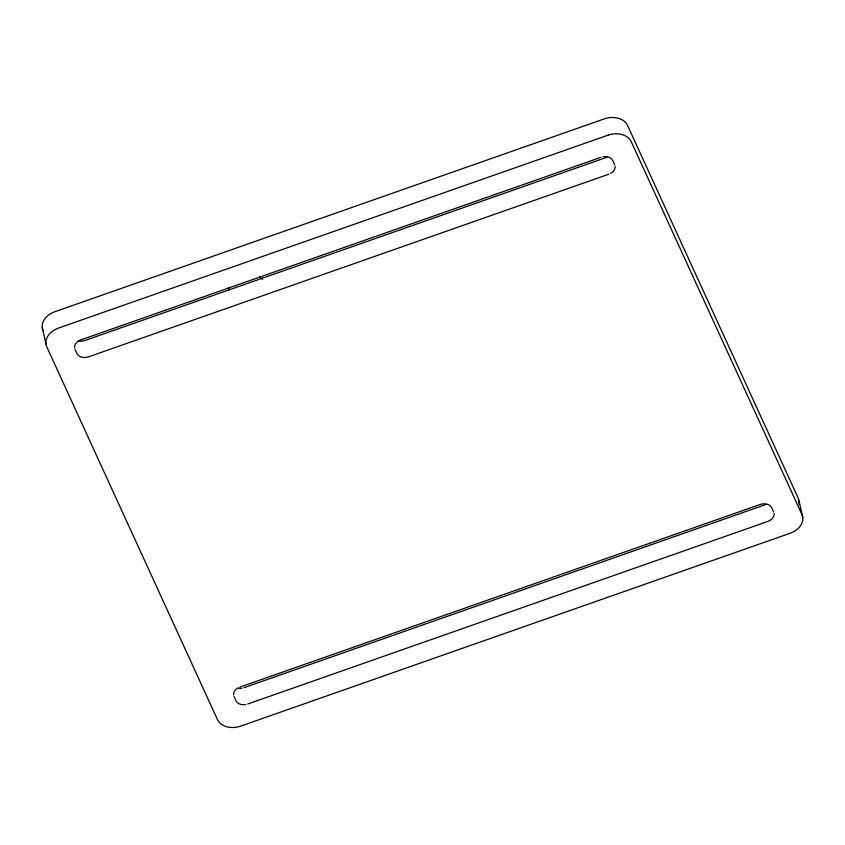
<?xml version="1.0" encoding="UTF-8"?>
<svg xmlns="http://www.w3.org/2000/svg" width="845" height="845" viewBox="0 0 845 845"><rect width="100%" height="100%" fill="white"/><g stroke="black" fill="none" stroke-linecap="round" stroke-linejoin="round"><path stroke-width="1.27" d="M601.059 157.286L80.898 339.87A9.337 6.918 -12.8 0 0 74.613 347.813M608.812 174.218L88.651 356.812A9.337 6.918 -12.8 0 1 76.979 353.537L75.036 349.302M239.895 687.091L760.056 504.507A9.337 6.918 -12.8 0 1 771.728 507.782L773.671 512.017M243.941 687.714L764.102 505.13A9.337 6.918 -12.8 0 0 765.982 504.285M247.648 704.033L767.809 521.439A9.337 6.918 -12.8 0 0 774.094 513.506M614.674 164.796L612.731 160.561A9.337 6.918 -12.8 0 0 603.087 156.758M234.033 696.523L235.977 700.759A9.337 6.918 -12.8 0 0 245.62 704.561M799.043 501.064L802.75 517.372M42.25 327.628L45.957 343.936M43.106 330.606A18.685 13.837 -12.8 0 1 54.819 311.752L604.207 118.902A18.685 13.837 -12.8 0 1 627.56 125.451L798.187 498.075A18.685 13.837 -12.8 0 1 798.979 504.201M233.611 695.034A9.337 6.918 -12.8 0 1 238.015 687.936M241.913 688.242A9.337 6.918 -12.8 0 1 237.836 688.252M78.849 341.031A9.337 6.918 -12.8 0 0 84.944 340.493L605.104 157.909A9.337 6.918 -12.8 0 0 606.985 157.064M615.097 166.285A9.337 6.918 -12.8 0 1 610.692 173.373M228.678 290.067A18.685 13.837 -12.8 0 1 229.048 287.606M259.415 276.949A18.685 13.837 -12.8 0 1 262.573 279.399M607.914 135.221L58.527 328.061A18.685 13.837 -12.8 0 0 46.813 346.925L217.44 719.549A18.685 13.837 -12.8 0 0 240.793 726.098L790.181 533.248A18.685 13.837 -12.8 0 0 801.894 514.394L631.268 141.77A18.685 13.837 -12.8 0 0 607.914 135.221"/></g></svg>
